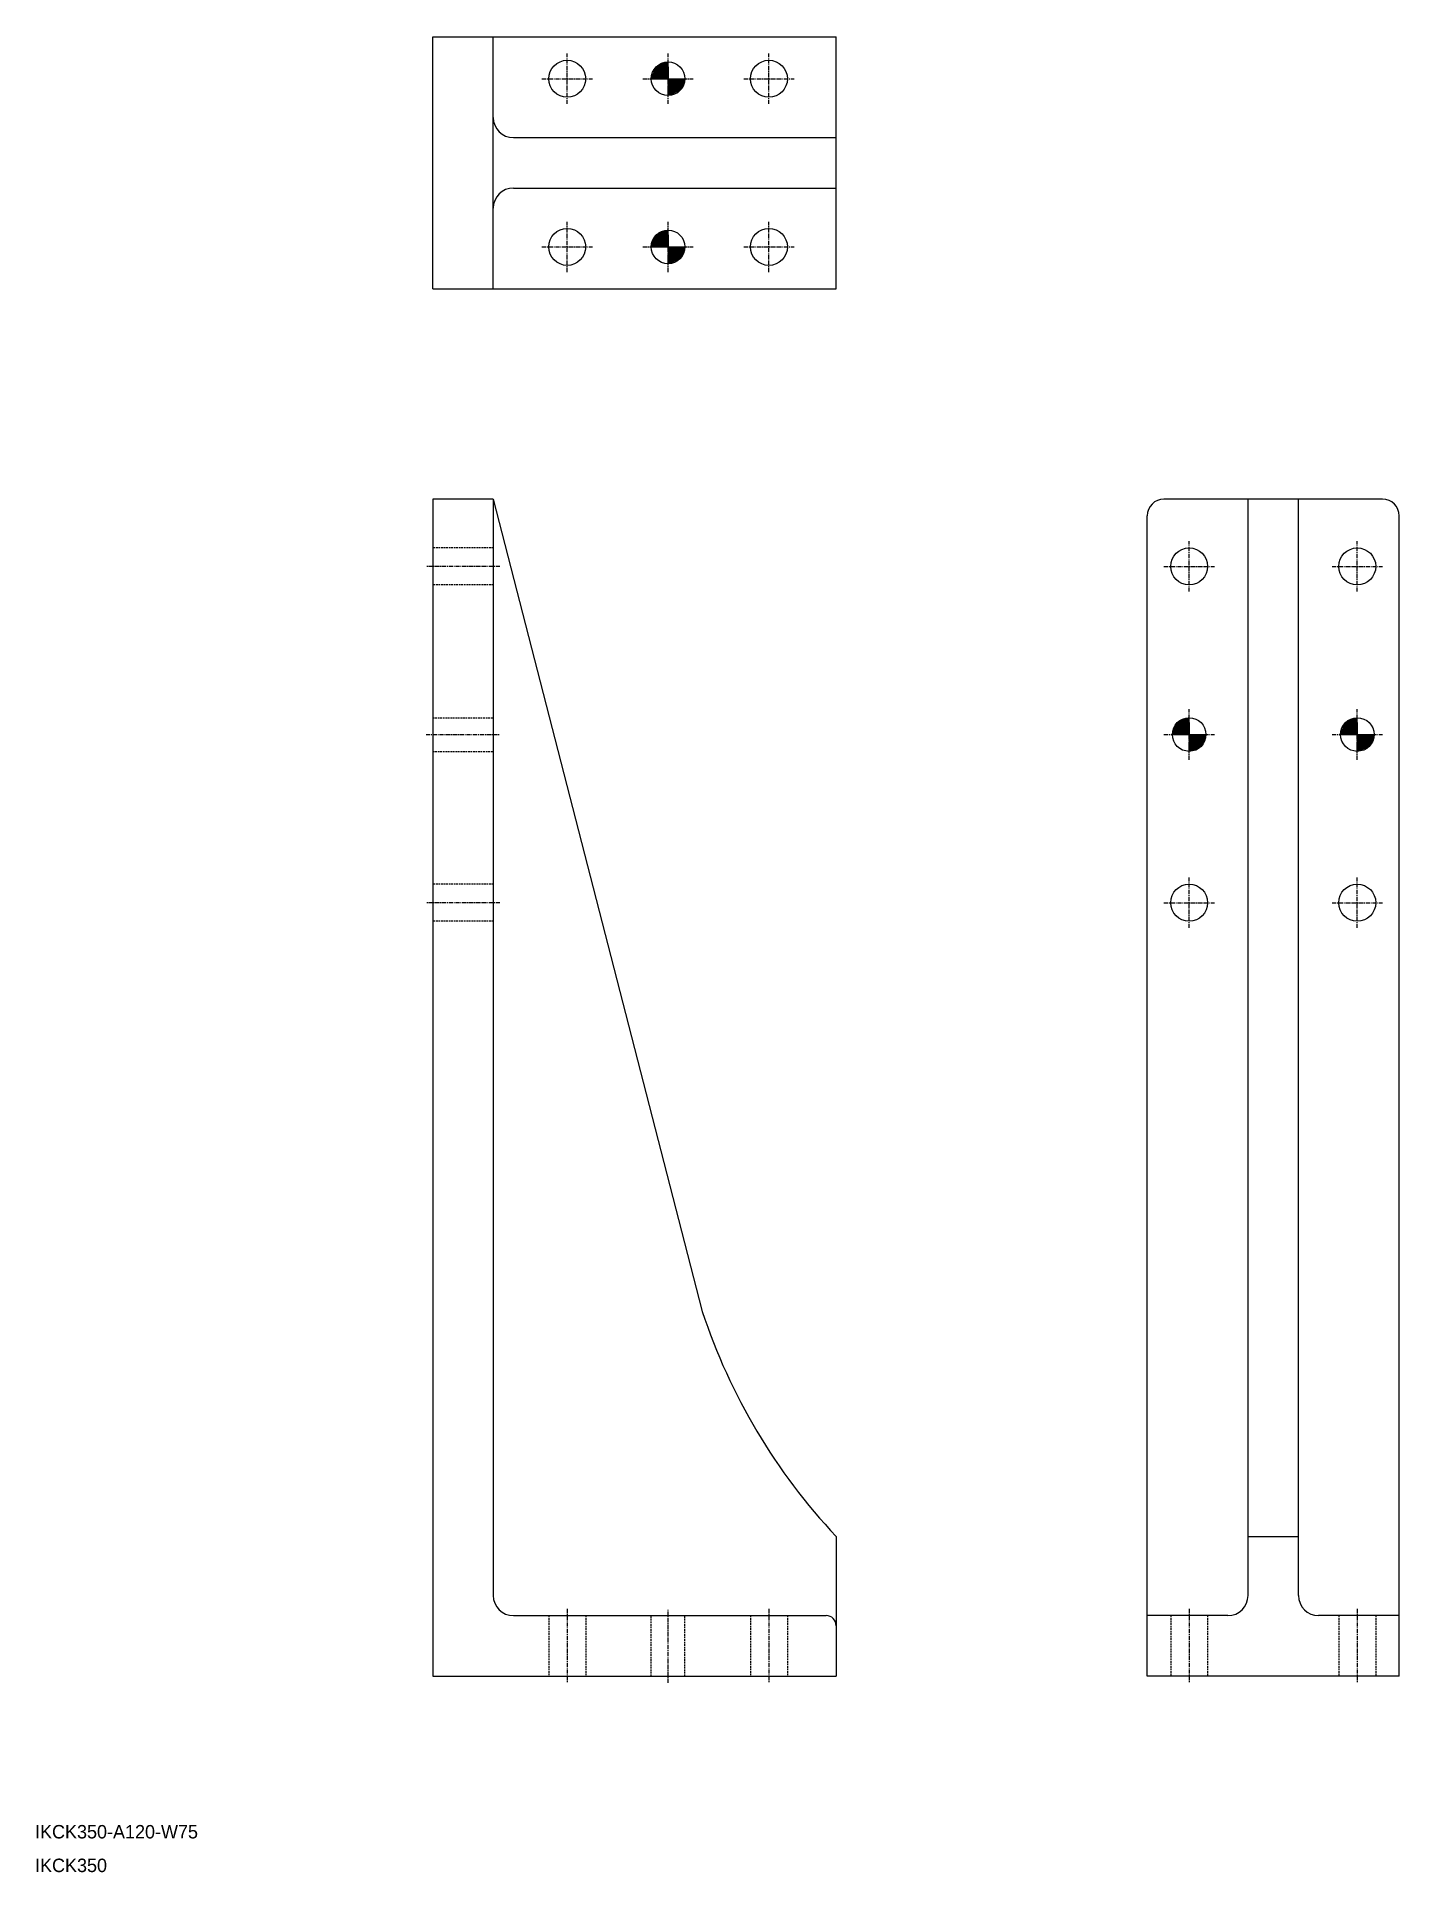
# Model space of a CAD drawing. Extents: x 10 to 416, y 10 to 556.
import ezdxf

# ---------------------------------------------------------------- set-up
doc = ezdxf.new("R2010")
doc.units = 0
doc.linetypes.add('CENTER', pattern=[2, 1.25, -0.25, 0.25, -0.25])
doc.linetypes.add('DASHED', pattern=[0.75, 0.5, -0.25])
doc.layers.get('0').update_dxf_attribs({"linetype": 'CONTINUOUS'})
doc.layers.add('CENTER', color=1, linetype='CENTER')

# ---------------------------------------------------------------- blocks, each defined once
blk = doc.blocks.new('*U14')
at = {"color": 7, "linetype": 'CONTINUOUS'}
for p, q in [((194.75, 496.81), (193.29, 493.27)), ((198.29, 498.27), (194.75, 496.81)), ((198.29, 496.81), (198.29, 498.27)), ((198.29, 496.81), (198.29, 493.27)), ((193.29, 493.27), (198.29, 493.27)), ((198.29, 493.27), (203.29, 493.27)), ((198.29, 493.27), (198.29, 489.74)), ((203.29, 493.27), (201.83, 489.74)), ((201.83, 489.74), (198.29, 488.27)), ((198.29, 488.27), (198.29, 489.74))]:
    blk.add_line(p, q, dxfattribs=at)
for points in [[(194.75, 496.81), (193.29, 493.27), (198.29, 493.27)], [(198.29, 498.27), (194.75, 496.81), (198.29, 496.81)], [(193.29, 493.27), (193.29, 493.27), (198.29, 493.27)], [(198.29, 493.27), (198.29, 493.27), (203.29, 493.27)], [(198.29, 493.27), (198.29, 489.74), (201.83, 489.74)]]:
    blk.add_solid(points, dxfattribs=at)
at = {"color": 7, "linetype": 'CONTINUOUS', "extrusion": (0, 0, -1)}
for points in [[(-194.75, 496.81), (-198.29, 496.81), (-198.29, 493.27)], [(-198.29, 493.27), (-203.29, 493.27), (-201.83, 489.74)], [(-198.29, 489.74), (-201.83, 489.74), (-198.29, 488.27)]]:
    blk.add_solid(points, dxfattribs=at)
blk = doc.blocks.new('*U15')
at = {"color": 7, "linetype": 'CONTINUOUS'}
for p, q in [((194.75, 546.81), (193.29, 543.27)), ((198.29, 548.27), (194.75, 546.81)), ((198.29, 546.81), (198.29, 548.27)), ((198.29, 546.81), (198.29, 543.27)), ((193.29, 543.27), (198.29, 543.27)), ((198.29, 543.27), (203.29, 543.27)), ((198.29, 543.27), (198.29, 539.74)), ((203.29, 543.27), (201.83, 539.74)), ((201.83, 539.74), (198.29, 538.27)), ((198.29, 538.27), (198.29, 539.74))]:
    blk.add_line(p, q, dxfattribs=at)
for points in [[(194.75, 546.81), (193.29, 543.27), (198.29, 543.27)], [(198.29, 548.27), (194.75, 546.81), (198.29, 546.81)], [(193.29, 543.27), (193.29, 543.27), (198.29, 543.27)], [(198.29, 543.27), (198.29, 543.27), (203.29, 543.27)], [(198.29, 543.27), (198.29, 539.74), (201.83, 539.74)]]:
    blk.add_solid(points, dxfattribs=at)
at = {"color": 7, "linetype": 'CONTINUOUS', "extrusion": (0, 0, -1)}
for points in [[(-194.75, 546.81), (-198.29, 546.81), (-198.29, 543.27)], [(-198.29, 543.27), (-203.29, 543.27), (-201.83, 539.74)], [(-198.29, 539.74), (-201.83, 539.74), (-198.29, 538.27)]]:
    blk.add_solid(points, dxfattribs=at)
blk = doc.blocks.new('*U16')
at = {"color": 7, "linetype": 'CONTINUOUS'}
for p, q in [((349.75, 351.81), (348.29, 348.27)), ((353.29, 353.27), (349.75, 351.81)), ((353.29, 351.81), (353.29, 353.27)), ((353.29, 351.81), (353.29, 348.27)), ((348.29, 348.27), (353.29, 348.27)), ((353.29, 348.27), (358.29, 348.27)), ((353.29, 348.27), (353.29, 344.74)), ((356.83, 344.74), (353.29, 343.27)), ((353.29, 343.27), (353.29, 344.74)), ((358.29, 348.27), (356.83, 344.74))]:
    blk.add_line(p, q, dxfattribs=at)
for points in [[(349.75, 351.81), (348.29, 348.27), (353.29, 348.27)], [(353.29, 353.27), (349.75, 351.81), (353.29, 351.81)], [(348.29, 348.27), (348.29, 348.27), (353.29, 348.27)], [(353.29, 348.27), (353.29, 348.27), (358.29, 348.27)], [(353.29, 348.27), (353.29, 344.74), (356.83, 344.74)]]:
    blk.add_solid(points, dxfattribs=at)
at = {"color": 7, "linetype": 'CONTINUOUS', "extrusion": (0, 0, -1)}
for points in [[(-349.75, 351.81), (-353.29, 351.81), (-353.29, 348.27)], [(-353.29, 348.27), (-358.29, 348.27), (-356.83, 344.74)], [(-353.29, 344.74), (-356.83, 344.74), (-353.29, 343.27)]]:
    blk.add_solid(points, dxfattribs=at)
blk = doc.blocks.new('*U17')
at = {"color": 7, "linetype": 'CONTINUOUS'}
for p, q in [((399.75, 351.81), (398.29, 348.27)), ((403.29, 353.27), (399.75, 351.81)), ((403.29, 351.81), (403.29, 353.27)), ((403.29, 351.81), (403.29, 348.27)), ((398.29, 348.27), (403.29, 348.27)), ((403.29, 348.27), (408.29, 348.27)), ((403.29, 348.27), (403.29, 344.74)), ((406.83, 344.74), (403.29, 343.27)), ((403.29, 343.27), (403.29, 344.74)), ((408.29, 348.27), (406.83, 344.74))]:
    blk.add_line(p, q, dxfattribs=at)
for points in [[(399.75, 351.81), (398.29, 348.27), (403.29, 348.27)], [(403.29, 353.27), (399.75, 351.81), (403.29, 351.81)], [(398.29, 348.27), (398.29, 348.27), (403.29, 348.27)], [(403.29, 348.27), (403.29, 348.27), (408.29, 348.27)], [(403.29, 348.27), (403.29, 344.74), (406.83, 344.74)]]:
    blk.add_solid(points, dxfattribs=at)
at = {"color": 7, "linetype": 'CONTINUOUS', "extrusion": (0, 0, -1)}
for points in [[(-399.75, 351.81), (-403.29, 351.81), (-403.29, 348.27)], [(-403.29, 348.27), (-408.29, 348.27), (-406.83, 344.74)], [(-403.29, 344.74), (-406.83, 344.74), (-403.29, 343.27)]]:
    blk.add_solid(points, dxfattribs=at)

msp = doc.modelspace()

# ---------------------------------------------------------------- linework, layer by layer
at = {"color": 7, "linetype": 'CONTINUOUS'}
for p, q in [((128.29, 555.77), (248.29, 555.77)), ((128.29, 480.77), (128.29, 555.77)), ((146.29, 480.77), (146.29, 555.77)), ((248.29, 480.77), (248.29, 555.77)), ((152.29, 525.77), (248.29, 525.77)), ((152.29, 510.77), (248.29, 510.77)), ((128.29, 480.77), (248.29, 480.77)), ((128.29, 418.27), (128.29, 68.27)), ((146.29, 418.27), (128.29, 418.27)), ((146.29, 418.27), (208.46, 176.74)), ((146.29, 418.27), (146.29, 92.27)), ((410.79, 418.27), (345.79, 418.27)), ((370.79, 92.27), (370.79, 418.27)), ((385.79, 92.27), (385.79, 418.27)), ((340.79, 68.27), (340.79, 413.27)), ((415.79, 68.27), (415.79, 413.27)), ((248.29, 109.78), (248.29, 68.27)), ((370.79, 109.78), (385.79, 109.78)), ((152.29, 86.27), (245.29, 86.27)), ((248.29, 83.27), (248.29, 68.27)), ((364.79, 86.27), (340.79, 86.27)), ((415.79, 86.27), (391.79, 86.27)), ((128.29, 68.27), (248.29, 68.27)), ((415.79, 68.27), (340.79, 68.27)), ((403.29, 68.27), (403.29, 68.27))]:
    msp.add_line(p, q, dxfattribs=at)
at = {"color": 3, "linetype": 'DASHED'}
for p, q in [((146.29, 403.77), (128.29, 403.77)), ((146.29, 392.77), (128.29, 392.77)), ((128.29, 353.27), (146.29, 353.27)), ((128.29, 343.27), (146.29, 343.27)), ((146.29, 303.77), (128.29, 303.77)), ((146.29, 292.77), (128.29, 292.77)), ((162.79, 86.27), (162.79, 68.27)), ((173.79, 86.27), (173.79, 68.27)), ((193.29, 68.27), (193.29, 86.27)), ((203.29, 68.27), (203.29, 86.27)), ((222.79, 86.27), (222.79, 68.27)), ((233.79, 86.27), (233.79, 68.27)), ((347.79, 86.27), (347.79, 68.27)), ((358.79, 86.27), (358.79, 68.27)), ((397.79, 86.27), (397.79, 68.27)), ((408.79, 86.27), (408.79, 68.27))]:
    msp.add_line(p, q, dxfattribs=at)
at = {"color": 7, "linetype": 'CONTINUOUS'}
for centre, radius in [((168.29, 543.27), 5.5), ((198.29, 543.27), 5), ((228.29, 543.27), 5.5), ((168.29, 493.27), 5.5), ((198.29, 493.27), 5), ((228.29, 493.27), 5.5), ((353.29, 398.27), 5.5), ((403.29, 398.27), 5.5), ((353.29, 348.27), 5), ((403.29, 348.27), 5), ((353.29, 298.27), 5.5), ((403.29, 298.27), 5.5)]:
    msp.add_circle(centre, radius, dxfattribs=at)
for centre, radius, start, end in [((152.29, 531.77), 6, 180, 270), ((152.29, 504.77), 6, 90, 180), ((345.79, 413.27), 5, 90, 180), ((410.79, 413.27), 5, 0, 90), ((379.41, 233.11), 180, 198.2499, 223.2459), ((152.29, 92.27), 6, 180, 270), ((364.79, 92.27), 6, 270, 0), ((391.79, 92.27), 6, 180, 270), ((245.29, 83.27), 3, 0, 90)]:
    msp.add_arc(centre, radius, start, end, dxfattribs=at)
at = {"layer": 'CENTER', "color": 1, "linetype": 'CENTER'}
for p, q in [((168.29, 535.77), (168.29, 550.77)), ((198.29, 535.77), (198.29, 550.77)), ((228.29, 535.77), (228.29, 550.77)), ((160.79, 543.27), (175.79, 543.27)), ((190.79, 543.27), (205.79, 543.27)), ((220.79, 543.27), (235.79, 543.27)), ((168.29, 485.77), (168.29, 500.77)), ((198.29, 485.77), (198.29, 500.77)), ((228.29, 485.77), (228.29, 500.77)), ((160.79, 493.27), (175.79, 493.27)), ((190.79, 493.27), (205.79, 493.27)), ((220.79, 493.27), (235.79, 493.27)), ((353.29, 390.77), (353.29, 405.77)), ((403.29, 390.77), (403.29, 405.77)), ((148.29, 398.27), (126.29, 398.27)), ((345.79, 398.27), (360.79, 398.27)), ((395.79, 398.27), (410.79, 398.27)), ((353.29, 340.77), (353.29, 355.77)), ((403.29, 340.77), (403.29, 355.77)), ((126.29, 348.27), (148.29, 348.27)), ((345.79, 348.27), (360.79, 348.27)), ((395.79, 348.27), (410.79, 348.27)), ((353.29, 290.77), (353.29, 305.77)), ((403.29, 290.77), (403.29, 305.77)), ((148.29, 298.27), (126.29, 298.27)), ((345.79, 298.27), (360.79, 298.27)), ((395.79, 298.27), (410.79, 298.27)), ((168.29, 88.27), (168.29, 66.27)), ((198.29, 66.27), (198.29, 88.27)), ((228.29, 88.27), (228.29, 66.27)), ((353.29, 88.27), (353.29, 66.27)), ((403.29, 88.27), (403.29, 66.27))]:
    msp.add_line(p, q, dxfattribs=at)

# ---------------------------------------------------------------- block references
at = {"color": 7, "linetype": 'CONTINUOUS'}
for name in ['*U15', '*U14', '*U16', '*U17']:
    msp.add_blockref(name, (0, 0), dxfattribs=at)

# ---------------------------------------------------------------- texts
for s, p in [('IKCK350-A120-W75', (10, 20)), ('IKCK350', (10, 10))]:
    msp.add_text(s, height=4, dxfattribs=at).set_placement(p)

doc.saveas('drawing.dxf')
